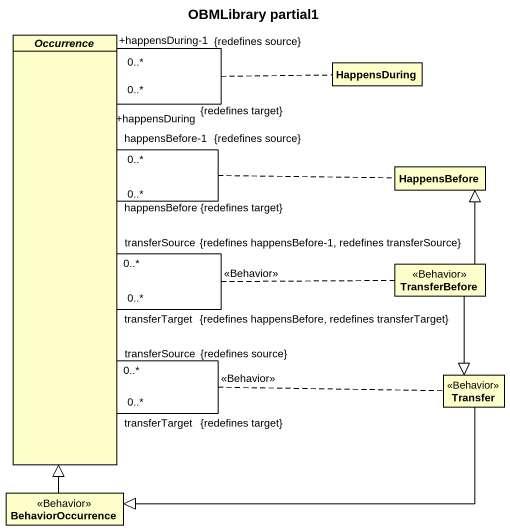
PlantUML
@startuml
title OBMLibrary partial1
hide circle
hide empty members
abstract class Occurrence
class HappensDuring
class HappensBefore
class TransferBefore <<Behavior>>
class Transfer <<Behavior>>
class BehaviorOccurrence <<Behavior>>
Occurrence "transferTarget\n0..*\n{redefines target}" -- "transferSource\n0..*\n{redefines source}" Occurrence : <<Behavior>>
(Occurrence, Occurrence) .. Transfer
Occurrence "transferTarget\n0..*\n{redefines happensBefore, redefines transferTarget}" -- "transferSource\n0..*\n{redefines happensBefore-1, redefines transferSource}" Occurrence : <<Behavior>>
(Occurrence, Occurrence) .. TransferBefore
Occurrence "+happensDuring\n0..*\n{redefines target}" -- "+happensDuring-1\n0..*\n{redefines source}" Occurrence
(Occurrence, Occurrence) .. HappensDuring
Occurrence "happensBefore\n0..*\n{redefines target}" -- "happensBefore-1\n0..*\n{redefines source}" Occurrence
(Occurrence, Occurrence) .. HappensBefore
TransferBefore -up-|> HappensBefore
TransferBefore --|> Transfer
Transfer -left-|> BehaviorOccurrence
BehaviorOccurrence -up-|> Occurrence
@enduml
